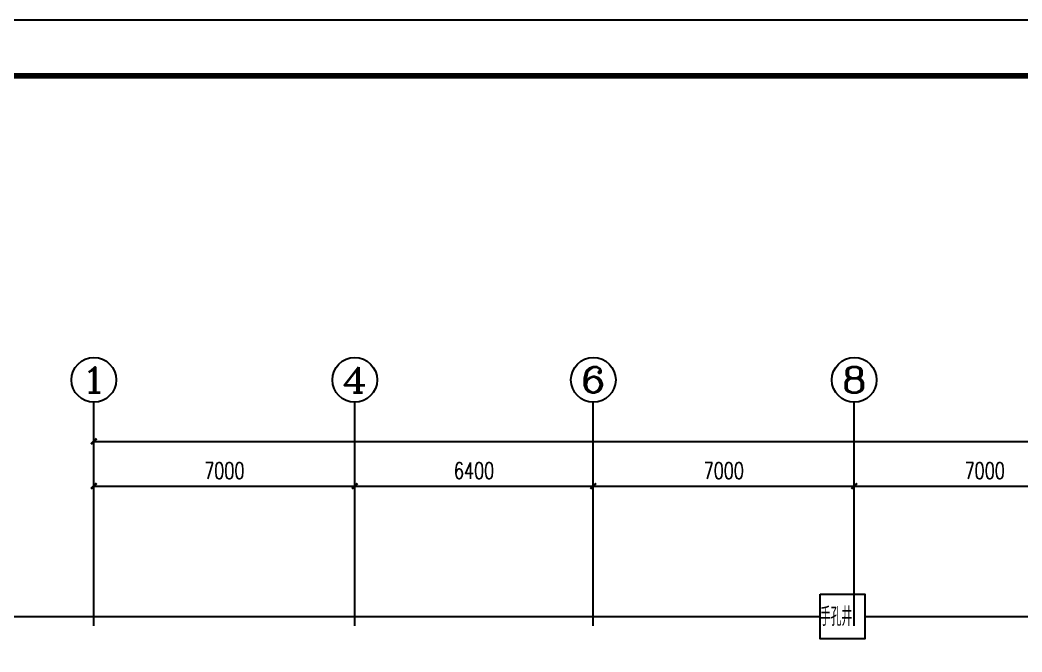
# Model space of a CAD drawing. Extents: x 101023 to 279373, y -114511 to 293844.
# Drawn here: x 123550 to 150431, y 276886 to 293844 of the extents above; entities that cross this region are included whole.
import ezdxf
from ezdxf.enums import TextEntityAlignment as Align

# ---------------------------------------------------------------- set-up
doc = ezdxf.new("R2010")
doc.units = 0
doc.header["$LTSCALE"] = 1000
doc.header["$MEASUREMENT"] = 0
for name, color, linetype in [('AXIS', 3, 'Continuous'), ('AXIS_TEXT', 7, 'Continuous'), ('BTTK', 7, 'Continuous'), ('BZ', 7, 'Continuous'), ('EQUIP-插座', 3, 'Continuous'), ('PUB_TITLE', 7, 'Continuous'), ('STAIR', 2, 'Continuous'), ('WALL', 2, 'Continuous'), ('WIRE-照明', 6, 'Continuous')]:
    doc.layers.add(name, color=color, linetype=linetype)
doc.styles.add('_TCH_AXIS', font='COMPLEX', dxfattribs={"bigfont": 'GBCBIG'})
doc.styles.add('_TCH_DIM_T3', font='SIMPLEX', dxfattribs={"width": 0.705882, "bigfont": 'GBCBIG'})
doc.styles.add('_TEL_DIM', font='simplex.shx', dxfattribs={"width": 0.8, "height": 3.5, "bigfont": 'gbcbig.shx'})
doc.styles.add('COMPLEX', font='COMPLEX')
doc.styles.add('HZ(TK)', font='geniso.shx', dxfattribs={"width": 0.9, "bigfont": 'hztxt.shx'})
doc.dimstyles.new('_TCH_ARCH&&150', dxfattribs={"dimtxt": 446.25, "dimasz": 150, "dimexe": 375, "dimexo": 450, "dimgap": 189.375, "dimtad": 1, "dimdec": 0, "dimzin": 0, "dimdsep": 46, "dimtxsty": '_TCH_DIM_T3', "dimblk": 'ARCHTICK', "dimcen": 0.09, "dimclrt": 7, "dimazin": 2, "dimtfac": 1, "dimtdec": 0, "dimtix": 1, "dimtmove": 2, "dimatfit": 3, "dimfxl": 1, "dimtolj": 1, "dimtzin": 0, "dimarcsym": 0})

# ---------------------------------------------------------------- blocks, each defined once
blk = doc.blocks.new('vhtemplate_2020年新竖式图框_A0')
at = {"layer": 'PUB_TITLE', "color": 7}
blk.add_lwpolyline([(0, 0), (1189, 0), (1189, 841), (0, 841)], close=True, dxfattribs=at)
at = {"layer": 'PUB_TITLE', "const_width": 1}
blk.add_lwpolyline([(25, 10), (1179, 10), (1179, 831), (25, 831)], close=True, dxfattribs=at)
at = {"layer": 'BTTK', "color": 4, "style": 'HZ(TK)', "width": 0.9}
for tag, p in [('合作单位', (1144, 743.5)), ('建设单位', (1144, 209.5)), ('工程名称', (1144, 176.5)), ('子项名称', (1154, 160)), ('图纸名称', (1144, 141))]:
    blk.add_attdef(tag, text='', height=3.5, dxfattribs=at).set_placement(p, align=Align.MIDDLE_CENTER)
for tag, p in [('注册证书号', (1156.5, 309.01)), ('注册印章号', (1156.5, 301.01)), ('设计号', (1154, 193)), ('图别', (1137.75, 34)), ('图号', (1170.25, 34)), ('版本号', (1137.75, 26)), ('日期', (1170.25, 26))]:
    blk.add_attdef(tag, text='', height=3.5, dxfattribs=at).set_placement(p, align=Align.MIDDLE)
blk = doc.blocks.new('_AXISO')
blk.add_circle((0, 0), 0.5)
at = {"layer": 'AXIS_TEXT', "style": 'COMPLEX', "width": 1.041667}
blk.add_attdef('A', text='', height=0.56, dxfattribs=at).set_placement((-0.25, -0.28), (0.25, -0.28), align=Align.FIT)
blk = doc.blocks.new('_ArchTick')
at = {"color": 0, "linetype": 'ByBlock', "const_width": 0.4}
blk.add_lwpolyline([(-0.5, -0.5), (0.5, 0.5)], dxfattribs=at)
blk = doc.blocks.new('*D109')
at = {"layer": 'AXIS', "color": 0, "lineweight": -2, "transparency": 16777216}
for p, q in [((926858, 866392), (926858, 871267)), ((1041608, 866392), (1041608, 871267)), ((926858, 870892), (1041608, 870892))]:
    blk.add_line(p, q, dxfattribs=at)
at = {"layer": 'Defpoints', "color": 0, "transparency": 16777216}
for p in [(1041608, 870892), (926858, 865942), (1041608, 865942)]:
    blk.add_point(p, dxfattribs=at)
at = {"layer": 'AXIS', "color": 0, "lineweight": -2, "transparency": 16777216, "xscale": 150, "yscale": 150, "zscale": 150, "rotation": 180}
blk.add_blockref('_ArchTick', (926858, 870892), dxfattribs=at)
at = {"layer": 'AXIS', "color": 0, "lineweight": -2, "transparency": 16777216, "xscale": 150, "yscale": 150, "zscale": 150}
blk.add_blockref('_ArchTick', (1041608, 870892), dxfattribs=at)
at = {"layer": 'AXIS', "color": 7, "transparency": 16777216, "insert": (984233, 871305), "char_height": 446.2, "attachment_point": 5, "style": '_TCH_DIM_T3'}
blk.add_mtext('\\A1;114750', dxfattribs=at)
blk = doc.blocks.new('*D110')
at = {"layer": 'AXIS', "color": 0, "lineweight": -2, "transparency": 16777216}
for p, q in [((926858, 866392), (926858, 870067)), ((933858, 866392), (933858, 870067)), ((926858, 869692), (933858, 869692))]:
    blk.add_line(p, q, dxfattribs=at)
at = {"layer": 'Defpoints', "color": 0, "transparency": 16777216}
for p in [(933858, 869692), (926858, 865942), (933858, 865942)]:
    blk.add_point(p, dxfattribs=at)
at = {"layer": 'AXIS', "color": 0, "lineweight": -2, "transparency": 16777216, "xscale": 150, "yscale": 150, "zscale": 150, "rotation": 180}
blk.add_blockref('_ArchTick', (926858, 869692), dxfattribs=at)
at = {"layer": 'AXIS', "color": 0, "lineweight": -2, "transparency": 16777216, "xscale": 150, "yscale": 150, "zscale": 150}
blk.add_blockref('_ArchTick', (933858, 869692), dxfattribs=at)
at = {"layer": 'AXIS', "color": 7, "transparency": 16777216, "insert": (930358, 870105), "char_height": 446.2, "attachment_point": 5, "style": '_TCH_DIM_T3'}
blk.add_mtext('\\A1;7000', dxfattribs=at)
blk = doc.blocks.new('*D111')
at = {"layer": 'AXIS', "color": 0, "lineweight": -2, "transparency": 16777216}
for p, q in [((933858, 866392), (933858, 870067)), ((940258, 866392), (940258, 870067)), ((933858, 869692), (940258, 869692))]:
    blk.add_line(p, q, dxfattribs=at)
at = {"layer": 'Defpoints', "color": 0, "transparency": 16777216}
for p in [(940258, 869692), (933858, 865942), (940258, 865942)]:
    blk.add_point(p, dxfattribs=at)
at = {"layer": 'AXIS', "color": 0, "lineweight": -2, "transparency": 16777216, "xscale": 150, "yscale": 150, "zscale": 150, "rotation": 180}
blk.add_blockref('_ArchTick', (933858, 869692), dxfattribs=at)
at = {"layer": 'AXIS', "color": 0, "lineweight": -2, "transparency": 16777216, "xscale": 150, "yscale": 150, "zscale": 150}
blk.add_blockref('_ArchTick', (940258, 869692), dxfattribs=at)
at = {"layer": 'AXIS', "color": 7, "transparency": 16777216, "insert": (937058, 870105), "char_height": 446.2, "attachment_point": 5, "style": '_TCH_DIM_T3'}
blk.add_mtext('\\A1;6400', dxfattribs=at)
blk = doc.blocks.new('*D112')
at = {"layer": 'AXIS', "color": 0, "lineweight": -2, "transparency": 16777216}
for p, q in [((940258, 866392), (940258, 870067)), ((947258, 866392), (947258, 870067)), ((940258, 869692), (947258, 869692))]:
    blk.add_line(p, q, dxfattribs=at)
at = {"layer": 'Defpoints', "color": 0, "transparency": 16777216}
for p in [(947258, 869692), (940258, 865942), (947258, 865942)]:
    blk.add_point(p, dxfattribs=at)
at = {"layer": 'AXIS', "color": 0, "lineweight": -2, "transparency": 16777216, "xscale": 150, "yscale": 150, "zscale": 150, "rotation": 180}
blk.add_blockref('_ArchTick', (940258, 869692), dxfattribs=at)
at = {"layer": 'AXIS', "color": 0, "lineweight": -2, "transparency": 16777216, "xscale": 150, "yscale": 150, "zscale": 150}
blk.add_blockref('_ArchTick', (947258, 869692), dxfattribs=at)
at = {"layer": 'AXIS', "color": 7, "transparency": 16777216, "insert": (943758, 870105), "char_height": 446.2, "attachment_point": 5, "style": '_TCH_DIM_T3'}
blk.add_mtext('\\A1;7000', dxfattribs=at)
blk = doc.blocks.new('*D113')
at = {"layer": 'AXIS', "color": 0, "lineweight": -2, "transparency": 16777216}
for p, q in [((947258, 866392), (947258, 870067)), ((954258, 866392), (954258, 870067)), ((947258, 869692), (954258, 869692))]:
    blk.add_line(p, q, dxfattribs=at)
at = {"layer": 'Defpoints', "color": 0, "transparency": 16777216}
for p in [(954258, 869692), (947258, 865942), (954258, 865942)]:
    blk.add_point(p, dxfattribs=at)
at = {"layer": 'AXIS', "color": 0, "lineweight": -2, "transparency": 16777216, "xscale": 150, "yscale": 150, "zscale": 150, "rotation": 180}
blk.add_blockref('_ArchTick', (947258, 869692), dxfattribs=at)
at = {"layer": 'AXIS', "color": 0, "lineweight": -2, "transparency": 16777216, "xscale": 150, "yscale": 150, "zscale": 150}
blk.add_blockref('_ArchTick', (954258, 869692), dxfattribs=at)
at = {"layer": 'AXIS', "color": 7, "transparency": 16777216, "insert": (950758, 870105), "char_height": 446.2, "attachment_point": 5, "style": '_TCH_DIM_T3'}
blk.add_mtext('\\A1;7000', dxfattribs=at)
blk = doc.blocks.new('ERT')
at = {"layer": 'AXIS'}
for p, q in [((926858.2, 865942.1), (926858.2, 871942.1)), ((933858.2, 865942.1), (933858.2, 871942.1)), ((940258.2, 865942.1), (940258.2, 871942.1)), ((947258.2, 865942.1), (947258.2, 871942.1))]:
    blk.add_line(p, q, dxfattribs=at)
ref = blk.add_blockref('_AXISO', (926858.2, 872542.1), dxfattribs=dict(at, xscale=1200, yscale=1200, zscale=1200))
ref.add_attrib('A', '1', dxfattribs={"layer": 'AXIS_TEXT', "height": 678.8, "style": '_TCH_AXIS', "width": 2.333333}).set_placement((926518.8, 872202.7), (927197.6, 872202.7), align=Align.FIT)
ref = blk.add_blockref('_AXISO', (933858.2, 872542.1), dxfattribs=dict(at, xscale=1200, yscale=1200, zscale=1200))
ref.add_attrib('A', '4', dxfattribs={"layer": 'AXIS_TEXT', "height": 678.8, "style": '_TCH_AXIS', "width": 1.3125}).set_placement((933518.8, 872202.7), (934197.6, 872202.7), align=Align.FIT)
ref = blk.add_blockref('_AXISO', (940258.2, 872542.1), dxfattribs=dict(at, xscale=1200, yscale=1200, zscale=1200))
ref.add_attrib('A', '6', dxfattribs={"layer": 'AXIS_TEXT', "height": 678.8, "style": '_TCH_AXIS', "width": 1.5}).set_placement((939918.8, 872202.7), (940597.6, 872202.7), align=Align.FIT)
ref = blk.add_blockref('_AXISO', (947258.2, 872542.1), dxfattribs=dict(at, xscale=1200, yscale=1200, zscale=1200))
ref.add_attrib('A', '8', dxfattribs={"layer": 'AXIS_TEXT', "height": 678.8, "style": '_TCH_AXIS', "width": 1.5}).set_placement((946918.8, 872202.7), (947597.6, 872202.7), align=Align.FIT)
for p1, p2, distance, picture, middle in [((926858.2, 865942.1), (1041608.2, 865942.1), 4950, '*D109', (984233.2, 871304.6)), ((926858.2, 865942.1), (933858.2, 865942.1), 3750, '*D110', (930358.2, 870104.6)), ((933858.2, 865942.1), (940258.2, 865942.1), 3750, '*D111', (937058.2, 870104.6)), ((940258.2, 865942.1), (947258.2, 865942.1), 3750, '*D112', (943758.2, 870104.6)), ((947258.2, 865942.1), (954258.2, 865942.1), 3750, '*D113', (950758.2, 870104.6))]:
    dim = blk.add_aligned_dim(p1=p1, p2=p2, distance=distance, dimstyle='_TCH_ARCH&&150', dxfattribs=at)
    dim.commit()
    dim.dimension.update_dxf_attribs({"geometry": picture, "text_midpoint": middle})
blk = doc.blocks.new('A$C40CE5D7B')
at = {"layer": 'WALL'}
blk.add_blockref('ERT', (-917658, -755022), dxfattribs=at)

msp = doc.modelspace()

# ---------------------------------------------------------------- linework, layer by layer
at = {"layer": 'EQUIP-插座'}
msp.add_lwpolyline([(145014, 278434), (146214, 278434), (146214, 277234), (145014, 277234)], close=True, dxfattribs=at)
at = {"layer": 'WIRE-照明', "linetype": 'Continuous'}
for p, q in [((122973, 277834), (145014, 277834)), ((146214, 277834), (195014, 277834))]:
    msp.add_line(p, q, dxfattribs=at)

# ---------------------------------------------------------------- block references
at = {"layer": 'STAIR'}
msp.add_blockref('A$C40CE5D7B', (116330, 166668), dxfattribs=at)
at = {"layer": 'WALL', "xscale": 150, "yscale": 150, "zscale": 150}
msp.add_blockref('vhtemplate_2020年新竖式图框_A0', (101023, 167694), dxfattribs=at)

# ---------------------------------------------------------------- texts
at = {"layer": 'BZ', "style": '_TEL_DIM', "width": 0.8}
msp.add_text('手孔井', height=500, dxfattribs=at).set_placement((145012, 277584))

doc.saveas('drawing.dxf')
